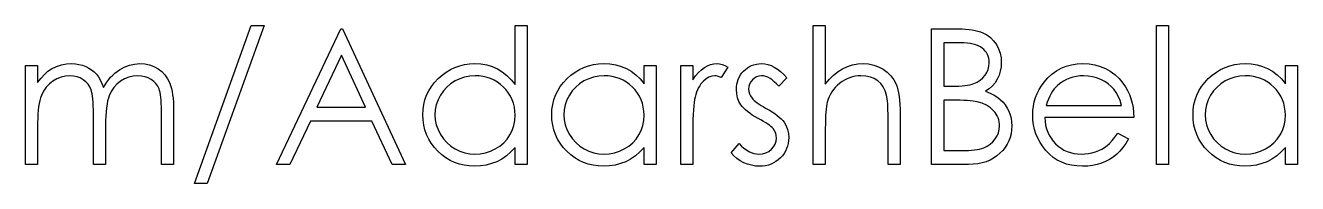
# Model space of a CAD drawing. Header units: millimetres. Extents: x -115 to 178, y -25 to 102.
# Drawn here: x 45.57 to 78.33, y 49.88 to 53.96 of the extents above; entities that cross this region are included whole.
import ezdxf

# ---------------------------------------------------------------- set-up
doc = ezdxf.new("R2010")
doc.units = ezdxf.units.MM

msp = doc.modelspace()

# ---------------------------------------------------------------- linework, layer by layer
at = {"color": 7, "linetype": 'Continuous', "flags": 128}
for points in [[(51.716, 53.96), (50.252, 49.877), (50.252, 49.877), (49.921, 49.877), (49.921, 49.877), (51.385, 53.96), (51.385, 53.96), (51.716, 53.96)], [(53.735, 53.87), (55.351, 50.37), (55.351, 50.37), (55.009, 50.37), (55.009, 50.37), (54.492, 51.492), (54.492, 51.492), (52.905, 51.492), (52.905, 51.492), (52.373, 50.37), (52.373, 50.37), (52.03, 50.37), (52.03, 50.37), (53.691, 53.87), (53.691, 53.87), (53.735, 53.87)], [(58.492, 53.96), (58.492, 50.37), (58.492, 50.37), (58.178, 50.37), (58.178, 50.37), (58.178, 50.813), (58.178, 50.813), (58.069, 50.695), (57.955, 50.594), (57.833, 50.51), (57.705, 50.443), (57.571, 50.392), (57.432, 50.355), (57.285, 50.333), (57.133, 50.326), (57.133, 50.326), (56.998, 50.332), (56.867, 50.35), (56.742, 50.38), (56.621, 50.422), (56.506, 50.477), (56.396, 50.544), (56.29, 50.622), (56.19, 50.713), (56.098, 50.813), (56.019, 50.917), (55.952, 51.027), (55.897, 51.143), (55.854, 51.264), (55.824, 51.389), (55.806, 51.52), (55.8, 51.656), (55.8, 51.656), (55.806, 51.79), (55.824, 51.919), (55.855, 52.042), (55.898, 52.161), (55.954, 52.275), (56.021, 52.383), (56.101, 52.488), (56.194, 52.587), (56.295, 52.677), (56.401, 52.756), (56.512, 52.822), (56.628, 52.876), (56.75, 52.919), (56.876, 52.949), (57.007, 52.967), (57.143, 52.973), (57.143, 52.973), (57.299, 52.965), (57.448, 52.939), (57.589, 52.897), (57.722, 52.838), (57.848, 52.762), (57.966, 52.669), (58.075, 52.559), (58.178, 52.433), (58.178, 52.433), (58.178, 53.96), (58.178, 53.96), (58.492, 53.96)], [(65.851, 53.96), (66.165, 53.96), (66.165, 53.96), (66.165, 52.445), (66.165, 52.445), (66.269, 52.569), (66.378, 52.676), (66.492, 52.768), (66.611, 52.841), (66.735, 52.899), (66.865, 52.94), (66.999, 52.965), (67.138, 52.973), (67.138, 52.973), (67.28, 52.964), (67.413, 52.937), (67.538, 52.892), (67.654, 52.829), (67.759, 52.75), (67.85, 52.66), (67.926, 52.556), (67.987, 52.44), (68.012, 52.375), (68.034, 52.301), (68.052, 52.219), (68.068, 52.127), (68.079, 52.027), (68.087, 51.919), (68.093, 51.802), (68.094, 51.677), (68.094, 51.677), (68.094, 50.37), (68.094, 50.37), (67.78, 50.37), (67.78, 50.37), (67.78, 51.574), (67.78, 51.574), (67.78, 51.678), (67.778, 51.773), (67.775, 51.86), (67.771, 51.937), (67.766, 52.005), (67.76, 52.064), (67.752, 52.115), (67.744, 52.156), (67.744, 52.156), (67.706, 52.273), (67.656, 52.376), (67.592, 52.462), (67.516, 52.533), (67.427, 52.588), (67.325, 52.627), (67.21, 52.651), (67.083, 52.659), (67.083, 52.659), (67.007, 52.656), (66.933, 52.647), (66.861, 52.632), (66.792, 52.611), (66.724, 52.583), (66.659, 52.55), (66.595, 52.51), (66.533, 52.464), (66.475, 52.414), (66.422, 52.361), (66.375, 52.305), (66.332, 52.246), (66.295, 52.184), (66.262, 52.12), (66.235, 52.052), (66.213, 51.982), (66.213, 51.982), (66.202, 51.93), (66.192, 51.869), (66.184, 51.799), (66.177, 51.717), (66.172, 51.627), (66.168, 51.526), (66.166, 51.416), (66.165, 51.295), (66.165, 51.295), (66.165, 50.37), (66.165, 50.37), (65.851, 50.37), (65.851, 50.37), (65.851, 53.96)], [(68.902, 53.87), (69.585, 53.87), (69.585, 53.87), (69.685, 53.869), (69.779, 53.864), (69.868, 53.856), (69.95, 53.845), (70.026, 53.831), (70.096, 53.814), (70.161, 53.794), (70.219, 53.77), (70.324, 53.713), (70.417, 53.644), (70.499, 53.56), (70.569, 53.463), (70.625, 53.357), (70.665, 53.245), (70.689, 53.127), (70.697, 53.003), (70.697, 53.003), (70.691, 52.887), (70.671, 52.777), (70.639, 52.672), (70.594, 52.573), (70.536, 52.481), (70.468, 52.397), (70.386, 52.324), (70.292, 52.259), (70.292, 52.259), (70.411, 52.211), (70.515, 52.159), (70.604, 52.103), (70.679, 52.043), (70.744, 51.977), (70.8, 51.907), (70.849, 51.828), (70.891, 51.744), (70.923, 51.654), (70.947, 51.562), (70.961, 51.464), (70.966, 51.364), (70.966, 51.364), (70.961, 51.262), (70.947, 51.163), (70.923, 51.069), (70.891, 50.98), (70.848, 50.894), (70.795, 50.811), (70.733, 50.733), (70.663, 50.659), (70.583, 50.591), (70.498, 50.532), (70.406, 50.483), (70.308, 50.443), (70.203, 50.411), (70.091, 50.389), (69.973, 50.375), (69.849, 50.37), (69.849, 50.37), (68.902, 50.37), (68.902, 50.37), (68.902, 53.87)], [(74.691, 53.96), (75.005, 53.96), (75.005, 53.96), (75.005, 50.37), (75.005, 50.37), (74.691, 50.37), (74.691, 50.37), (74.691, 53.96)], [(69.216, 53.511), (69.216, 52.39), (69.216, 52.39), (69.427, 52.39), (69.427, 52.39), (69.52, 52.391), (69.606, 52.394), (69.686, 52.4), (69.76, 52.407), (69.827, 52.416), (69.888, 52.428), (69.943, 52.442), (69.991, 52.458), (70.077, 52.496), (70.153, 52.545), (70.22, 52.604), (70.277, 52.672), (70.323, 52.747), (70.356, 52.826), (70.377, 52.909), (70.383, 52.997), (70.383, 52.997), (70.38, 53.055), (70.372, 53.11), (70.358, 53.162), (70.339, 53.211), (70.313, 53.257), (70.283, 53.299), (70.247, 53.338), (70.206, 53.374), (70.158, 53.406), (70.104, 53.434), (70.044, 53.458), (69.976, 53.477), (69.903, 53.492), (69.823, 53.503), (69.736, 53.509), (69.643, 53.511), (69.643, 53.511), (69.216, 53.511)], [(53.71, 53.188), (53.076, 51.851), (53.076, 51.851), (54.327, 51.851), (54.327, 51.851), (53.71, 53.188)], [(45.569, 52.928), (45.883, 52.928), (45.883, 52.928), (45.883, 52.484), (45.883, 52.484), (45.97, 52.599), (46.058, 52.697), (46.147, 52.778), (46.238, 52.843), (46.238, 52.843), (46.365, 52.9), (46.495, 52.941), (46.628, 52.965), (46.765, 52.973), (46.765, 52.973), (46.857, 52.968), (46.947, 52.955), (47.035, 52.932), (47.12, 52.899), (47.2, 52.859), (47.273, 52.814), (47.338, 52.762), (47.395, 52.704), (47.446, 52.636), (47.494, 52.556), (47.538, 52.463), (47.579, 52.355), (47.579, 52.355), (47.621, 52.429), (47.666, 52.498), (47.714, 52.562), (47.763, 52.622), (47.816, 52.677), (47.871, 52.728), (47.928, 52.774), (47.988, 52.815), (48.113, 52.884), (48.244, 52.934), (48.378, 52.963), (48.517, 52.973), (48.517, 52.973), (48.645, 52.965), (48.766, 52.94), (48.879, 52.898), (48.984, 52.84), (49.079, 52.767), (49.161, 52.681), (49.229, 52.582), (49.285, 52.469), (49.308, 52.406), (49.328, 52.335), (49.344, 52.257), (49.358, 52.172), (49.369, 52.079), (49.377, 51.979), (49.382, 51.871), (49.383, 51.756), (49.383, 51.756), (49.383, 50.37), (49.383, 50.37), (49.069, 50.37), (49.069, 50.37), (49.069, 51.757), (49.069, 51.757), (49.068, 51.855), (49.065, 51.946), (49.06, 52.028), (49.054, 52.102), (49.046, 52.168), (49.035, 52.226), (49.023, 52.277), (49.009, 52.319), (48.974, 52.392), (48.929, 52.458), (48.872, 52.515), (48.806, 52.566), (48.731, 52.606), (48.648, 52.636), (48.559, 52.653), (48.462, 52.659), (48.462, 52.659), (48.344, 52.651), (48.231, 52.624), (48.122, 52.58), (48.019, 52.519), (47.925, 52.443), (47.845, 52.355), (47.779, 52.256), (47.725, 52.145), (47.704, 52.082), (47.685, 52.009), (47.669, 51.926), (47.656, 51.834), (47.646, 51.731), (47.639, 51.619), (47.634, 51.497), (47.633, 51.365), (47.633, 51.365), (47.633, 50.37), (47.633, 50.37), (47.319, 50.37), (47.319, 50.37), (47.319, 51.671), (47.319, 51.671), (47.318, 51.781), (47.315, 51.883), (47.31, 51.975), (47.304, 52.057), (47.296, 52.131), (47.286, 52.195), (47.274, 52.25), (47.26, 52.296), (47.226, 52.374), (47.18, 52.444), (47.123, 52.506), (47.056, 52.559), (46.98, 52.603), (46.897, 52.634), (46.807, 52.653), (46.71, 52.659), (46.71, 52.659), (46.597, 52.651), (46.487, 52.625), (46.38, 52.582), (46.278, 52.522), (46.184, 52.448), (46.102, 52.362), (46.034, 52.264), (45.98, 52.154), (45.957, 52.092), (45.938, 52.024), (45.921, 51.947), (45.907, 51.862), (45.896, 51.77), (45.889, 51.67), (45.884, 51.562), (45.883, 51.447), (45.883, 51.447), (45.883, 50.37), (45.883, 50.37), (45.569, 50.37), (45.569, 50.37), (45.569, 52.928)], [(61.812, 52.928), (61.812, 50.37), (61.812, 50.37), (61.498, 50.37), (61.498, 50.37), (61.498, 50.813), (61.498, 50.813), (61.39, 50.695), (61.275, 50.594), (61.153, 50.51), (61.026, 50.443), (60.892, 50.392), (60.752, 50.355), (60.606, 50.333), (60.454, 50.326), (60.454, 50.326), (60.318, 50.332), (60.188, 50.35), (60.062, 50.38), (59.942, 50.422), (59.827, 50.477), (59.716, 50.544), (59.611, 50.622), (59.511, 50.713), (59.419, 50.813), (59.34, 50.917), (59.273, 51.027), (59.218, 51.143), (59.175, 51.264), (59.145, 51.389), (59.126, 51.52), (59.12, 51.656), (59.12, 51.656), (59.126, 51.79), (59.145, 51.919), (59.175, 52.042), (59.219, 52.161), (59.274, 52.275), (59.342, 52.383), (59.422, 52.488), (59.514, 52.587), (59.615, 52.677), (59.722, 52.756), (59.832, 52.822), (59.949, 52.876), (60.07, 52.919), (60.196, 52.949), (60.327, 52.967), (60.463, 52.973), (60.463, 52.973), (60.62, 52.965), (60.768, 52.942), (60.909, 52.903), (61.043, 52.849), (61.168, 52.778), (61.287, 52.688), (61.396, 52.581), (61.498, 52.455), (61.498, 52.455), (61.498, 52.928), (61.498, 52.928), (61.812, 52.928)], [(62.441, 52.928), (62.755, 52.928), (62.755, 52.928), (62.755, 52.552), (62.755, 52.552), (62.826, 52.655), (62.9, 52.744), (62.975, 52.816), (63.052, 52.873), (63.131, 52.917), (63.213, 52.948), (63.295, 52.967), (63.379, 52.973), (63.379, 52.973), (63.444, 52.967), (63.511, 52.951), (63.581, 52.924), (63.652, 52.885), (63.652, 52.885), (63.48, 52.613), (63.48, 52.613), (63.434, 52.633), (63.392, 52.648), (63.353, 52.656), (63.319, 52.659), (63.319, 52.659), (63.244, 52.651), (63.17, 52.625), (63.098, 52.583), (63.026, 52.524), (62.992, 52.489), (62.959, 52.448), (62.93, 52.403), (62.902, 52.353), (62.876, 52.299), (62.852, 52.24), (62.83, 52.176), (62.811, 52.108), (62.811, 52.108), (62.797, 52.047), (62.786, 51.972), (62.776, 51.883), (62.769, 51.78), (62.762, 51.663), (62.758, 51.533), (62.755, 51.388), (62.755, 51.23), (62.755, 51.23), (62.755, 50.37), (62.755, 50.37), (62.441, 50.37), (62.441, 50.37), (62.441, 52.928)], [(65.178, 52.609), (64.965, 52.39), (64.965, 52.39), (64.909, 52.453), (64.852, 52.507), (64.796, 52.554), (64.742, 52.592), (64.686, 52.621), (64.632, 52.642), (64.577, 52.655), (64.523, 52.659), (64.523, 52.659), (64.457, 52.653), (64.396, 52.633), (64.339, 52.601), (64.288, 52.555), (64.245, 52.501), (64.215, 52.444), (64.197, 52.381), (64.191, 52.315), (64.191, 52.315), (64.196, 52.254), (64.212, 52.196), (64.24, 52.139), (64.278, 52.083), (64.278, 52.083), (64.302, 52.054), (64.333, 52.024), (64.369, 51.993), (64.412, 51.961), (64.461, 51.927), (64.516, 51.893), (64.576, 51.856), (64.643, 51.819), (64.643, 51.819), (64.724, 51.773), (64.798, 51.727), (64.866, 51.682), (64.927, 51.637), (64.981, 51.592), (65.029, 51.548), (65.07, 51.503), (65.103, 51.46), (65.103, 51.46), (65.155, 51.37), (65.193, 51.274), (65.215, 51.172), (65.223, 51.065), (65.223, 51.065), (65.219, 50.989), (65.209, 50.916), (65.193, 50.846), (65.169, 50.779), (65.139, 50.715), (65.102, 50.654), (65.059, 50.596), (65.008, 50.54), (64.953, 50.49), (64.895, 50.446), (64.833, 50.41), (64.768, 50.38), (64.699, 50.356), (64.627, 50.339), (64.552, 50.329), (64.473, 50.326), (64.473, 50.326), (64.367, 50.331), (64.264, 50.349), (64.163, 50.377), (64.064, 50.417), (63.971, 50.468), (63.886, 50.528), (63.81, 50.596), (63.742, 50.672), (63.742, 50.672), (63.95, 50.909), (63.95, 50.909), (64.01, 50.846), (64.071, 50.791), (64.134, 50.745), (64.196, 50.707), (64.26, 50.678), (64.325, 50.657), (64.39, 50.644), (64.457, 50.64), (64.457, 50.64), (64.547, 50.647), (64.631, 50.671), (64.707, 50.708), (64.777, 50.762), (64.834, 50.826), (64.876, 50.896), (64.9, 50.971), (64.909, 51.051), (64.909, 51.051), (64.903, 51.118), (64.887, 51.181), (64.86, 51.24), (64.822, 51.295), (64.822, 51.295), (64.798, 51.322), (64.766, 51.351), (64.728, 51.381), (64.683, 51.414), (64.631, 51.447), (64.572, 51.482), (64.507, 51.52), (64.435, 51.559), (64.435, 51.559), (64.357, 51.603), (64.285, 51.647), (64.221, 51.691), (64.162, 51.735), (64.11, 51.778), (64.065, 51.822), (64.026, 51.865), (63.994, 51.908), (63.994, 51.908), (63.942, 51.997), (63.906, 52.093), (63.884, 52.194), (63.877, 52.302), (63.877, 52.302), (63.879, 52.373), (63.888, 52.44), (63.902, 52.505), (63.922, 52.566), (63.948, 52.625), (63.98, 52.68), (64.017, 52.733), (64.059, 52.782), (64.107, 52.826), (64.158, 52.865), (64.211, 52.898), (64.267, 52.925), (64.327, 52.946), (64.389, 52.961), (64.454, 52.97), (64.523, 52.973), (64.523, 52.973), (64.604, 52.967), (64.686, 52.951), (64.768, 52.922), (64.85, 52.882), (64.931, 52.831), (65.013, 52.768), (65.096, 52.695), (65.178, 52.609)], [(73.694, 51.178), (73.973, 51.032), (73.973, 51.032), (73.904, 50.915), (73.83, 50.809), (73.752, 50.715), (73.668, 50.634), (73.579, 50.563), (73.485, 50.502), (73.384, 50.448), (73.279, 50.404), (73.168, 50.37), (73.049, 50.345), (72.924, 50.331), (72.791, 50.326), (72.791, 50.326), (72.644, 50.332), (72.505, 50.351), (72.375, 50.382), (72.252, 50.427), (72.139, 50.483), (72.033, 50.553), (71.934, 50.635), (71.845, 50.729), (71.766, 50.832), (71.696, 50.938), (71.638, 51.047), (71.59, 51.16), (71.552, 51.276), (71.526, 51.394), (71.51, 51.517), (71.505, 51.642), (71.505, 51.642), (71.51, 51.76), (71.523, 51.875), (71.546, 51.987), (71.578, 52.095), (71.62, 52.2), (71.67, 52.302), (71.73, 52.401), (71.799, 52.496), (71.799, 52.496), (71.897, 52.608), (72.002, 52.705), (72.115, 52.787), (72.236, 52.854), (72.365, 52.906), (72.502, 52.944), (72.646, 52.965), (72.799, 52.973), (72.799, 52.973), (72.956, 52.965), (73.105, 52.941), (73.246, 52.902), (73.379, 52.848), (73.504, 52.777), (73.62, 52.69), (73.729, 52.587), (73.829, 52.47), (73.829, 52.47), (73.893, 52.378), (73.949, 52.281), (73.996, 52.178), (74.035, 52.07), (74.066, 51.956), (74.088, 51.837), (74.102, 51.712), (74.107, 51.582), (74.107, 51.582), (71.819, 51.582), (71.819, 51.582), (71.825, 51.481), (71.839, 51.384), (71.862, 51.292), (71.892, 51.206), (71.93, 51.123), (71.977, 51.046), (72.031, 50.973), (72.094, 50.904), (72.162, 50.842), (72.235, 50.788), (72.311, 50.743), (72.392, 50.706), (72.476, 50.677), (72.564, 50.657), (72.656, 50.644), (72.752, 50.64), (72.752, 50.64), (72.846, 50.643), (72.938, 50.654), (73.029, 50.673), (73.119, 50.699), (73.205, 50.732), (73.284, 50.769), (73.356, 50.811), (73.422, 50.858), (73.486, 50.915), (73.553, 50.988), (73.622, 51.075), (73.694, 51.178)], [(78.325, 52.928), (78.325, 50.37), (78.325, 50.37), (78.011, 50.37), (78.011, 50.37), (78.011, 50.813), (78.011, 50.813), (77.902, 50.695), (77.788, 50.594), (77.666, 50.51), (77.539, 50.443), (77.405, 50.392), (77.265, 50.355), (77.119, 50.333), (76.966, 50.326), (76.966, 50.326), (76.831, 50.332), (76.701, 50.35), (76.575, 50.38), (76.455, 50.422), (76.34, 50.477), (76.229, 50.544), (76.124, 50.622), (76.023, 50.713), (75.932, 50.813), (75.852, 50.917), (75.786, 51.027), (75.73, 51.143), (75.688, 51.264), (75.657, 51.389), (75.639, 51.52), (75.633, 51.656), (75.633, 51.656), (75.639, 51.79), (75.657, 51.919), (75.688, 52.042), (75.732, 52.161), (75.787, 52.275), (75.854, 52.383), (75.934, 52.488), (76.027, 52.587), (76.128, 52.677), (76.234, 52.756), (76.345, 52.822), (76.462, 52.876), (76.583, 52.919), (76.709, 52.949), (76.84, 52.967), (76.976, 52.973), (76.976, 52.973), (77.133, 52.965), (77.281, 52.942), (77.422, 52.903), (77.555, 52.849), (77.681, 52.778), (77.799, 52.688), (77.909, 52.581), (78.011, 52.455), (78.011, 52.455), (78.011, 52.928), (78.011, 52.928), (78.325, 52.928)], [(57.147, 52.659), (57.01, 52.651), (56.878, 52.626), (56.752, 52.585), (56.63, 52.527), (56.518, 52.455), (56.418, 52.369), (56.33, 52.27), (56.253, 52.157), (56.192, 52.036), (56.149, 51.912), (56.122, 51.784), (56.114, 51.653), (56.114, 51.653), (56.123, 51.522), (56.149, 51.395), (56.193, 51.27), (56.255, 51.148), (56.332, 51.034), (56.42, 50.934), (56.521, 50.847), (56.634, 50.774), (56.755, 50.715), (56.881, 50.673), (57.01, 50.648), (57.144, 50.64), (57.144, 50.64), (57.28, 50.648), (57.413, 50.673), (57.541, 50.714), (57.666, 50.772), (57.782, 50.844), (57.884, 50.929), (57.971, 51.025), (58.045, 51.132), (58.103, 51.249), (58.145, 51.374), (58.169, 51.505), (58.178, 51.644), (58.178, 51.644), (58.173, 51.75), (58.159, 51.851), (58.136, 51.949), (58.103, 52.041), (58.061, 52.13), (58.01, 52.214), (57.95, 52.293), (57.88, 52.368), (57.803, 52.436), (57.723, 52.496), (57.637, 52.545), (57.548, 52.586), (57.454, 52.618), (57.356, 52.641), (57.254, 52.655), (57.147, 52.659)], [(60.468, 52.659), (60.33, 52.651), (60.198, 52.626), (60.072, 52.585), (59.951, 52.527), (59.839, 52.455), (59.738, 52.369), (59.65, 52.27), (59.574, 52.157), (59.513, 52.036), (59.469, 51.912), (59.443, 51.784), (59.434, 51.653), (59.434, 51.653), (59.443, 51.522), (59.469, 51.395), (59.513, 51.27), (59.575, 51.148), (59.652, 51.034), (59.741, 50.934), (59.842, 50.847), (59.954, 50.774), (60.076, 50.715), (60.201, 50.673), (60.331, 50.648), (60.465, 50.64), (60.465, 50.64), (60.601, 50.648), (60.733, 50.673), (60.862, 50.714), (60.986, 50.772), (61.102, 50.844), (61.205, 50.929), (61.291, 51.025), (61.365, 51.132), (61.423, 51.249), (61.465, 51.374), (61.49, 51.505), (61.498, 51.644), (61.498, 51.644), (61.493, 51.75), (61.479, 51.851), (61.456, 51.949), (61.424, 52.041), (61.382, 52.13), (61.331, 52.214), (61.27, 52.293), (61.2, 52.368), (61.124, 52.436), (61.043, 52.496), (60.958, 52.545), (60.869, 52.586), (60.775, 52.618), (60.677, 52.641), (60.574, 52.655), (60.468, 52.659)], [(73.793, 51.896), (73.756, 52.02), (73.71, 52.131), (73.658, 52.228), (73.598, 52.313), (73.529, 52.387), (73.449, 52.454), (73.359, 52.512), (73.259, 52.564), (73.152, 52.606), (73.042, 52.635), (72.93, 52.653), (72.815, 52.659), (72.815, 52.659), (72.721, 52.655), (72.63, 52.644), (72.542, 52.625), (72.459, 52.599), (72.378, 52.565), (72.3, 52.524), (72.227, 52.475), (72.156, 52.419), (72.156, 52.419), (72.107, 52.373), (72.061, 52.321), (72.019, 52.264), (71.979, 52.202), (71.943, 52.133), (71.909, 52.059), (71.879, 51.981), (71.852, 51.896), (71.852, 51.896), (73.793, 51.896)], [(76.98, 52.659), (76.843, 52.651), (76.711, 52.626), (76.585, 52.585), (76.464, 52.527), (76.352, 52.455), (76.251, 52.369), (76.163, 52.27), (76.087, 52.157), (76.026, 52.036), (75.982, 51.912), (75.955, 51.784), (75.947, 51.653), (75.947, 51.653), (75.956, 51.522), (75.982, 51.395), (76.026, 51.27), (76.088, 51.148), (76.165, 51.034), (76.253, 50.934), (76.354, 50.847), (76.467, 50.774), (76.589, 50.715), (76.714, 50.673), (76.844, 50.648), (76.978, 50.64), (76.978, 50.64), (77.114, 50.648), (77.246, 50.673), (77.374, 50.714), (77.499, 50.772), (77.615, 50.844), (77.717, 50.929), (77.804, 51.025), (77.878, 51.132), (77.936, 51.249), (77.978, 51.374), (78.003, 51.505), (78.011, 51.644), (78.011, 51.644), (78.006, 51.75), (77.992, 51.851), (77.969, 51.949), (77.937, 52.041), (77.895, 52.13), (77.844, 52.214), (77.783, 52.293), (77.713, 52.368), (77.637, 52.436), (77.556, 52.496), (77.471, 52.545), (77.382, 52.586), (77.288, 52.618), (77.189, 52.641), (77.087, 52.655), (76.98, 52.659)], [(69.216, 52.031), (69.216, 50.729), (69.216, 50.729), (69.664, 50.729), (69.664, 50.729), (69.76, 50.731), (69.849, 50.734), (69.931, 50.739), (70.007, 50.748), (70.076, 50.757), (70.139, 50.77), (70.195, 50.785), (70.244, 50.802), (70.332, 50.843), (70.41, 50.895), (70.48, 50.957), (70.54, 51.029), (70.589, 51.108), (70.624, 51.19), (70.645, 51.276), (70.652, 51.364), (70.652, 51.364), (70.65, 51.419), (70.642, 51.473), (70.63, 51.525), (70.614, 51.576), (70.593, 51.623), (70.566, 51.67), (70.535, 51.715), (70.499, 51.758), (70.416, 51.836), (70.318, 51.9), (70.206, 51.951), (70.079, 51.989), (70.079, 51.989), (70.028, 51.999), (69.968, 52.008), (69.899, 52.015), (69.822, 52.02), (69.736, 52.025), (69.64, 52.028), (69.537, 52.03), (69.424, 52.031), (69.424, 52.031), (69.216, 52.031)]]:
    msp.add_lwpolyline(points, dxfattribs=at)

doc.saveas('drawing.dxf')
